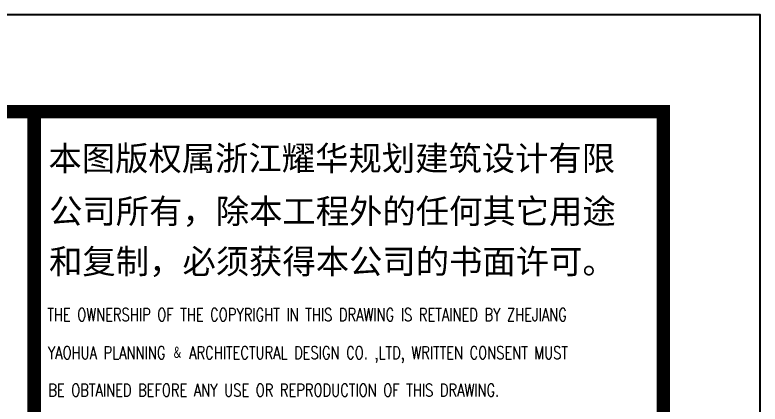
# Model space of a CAD drawing. Extents: x -55118 to 386282, y -631686 to -470886.
# Drawn here: x 63283 to 70982, y -516907 to -512886 of the extents above; entities that cross this region are included whole.
import ezdxf

# ---------------------------------------------------------------- set-up
doc = ezdxf.new("R2010")
doc.units = 0
doc.header["$LTSCALE"] = 1000
doc.header["$MEASUREMENT"] = 0
doc.layers.add('图框', color=4, linetype='CONTINUOUS')
doc.styles.add('iIcon2', font='')
doc.styles.add('MIMI-TKWZ', font='romanc.shx', dxfattribs={"width": 0.75, "oblique": 15, "bigfont": 'bigfont.shx'})
doc.styles.get('iIcon2').set_extended_font_data('SimSun')

msp = doc.modelspace()

# ---------------------------------------------------------------- linework, layer by layer
at = {"layer": '图框'}
msp.add_lwpolyline([(-34117.5, -572285.5), (70982.5, -572285.5), (70982.5, -512885.5), (-34117.5, -512885.5)], close=True, dxfattribs=at)
at = {"layer": '图框', "const_width": 140}
for points in [[(-31617.5, -513885.5), (69982.5, -513885.5), (69982.5, -571285.5), (-31617.5, -571285.5)], [(69982.5, -513885.5), (63482.5, -513885.5), (63482.5, -571285.5), (69982.5, -571285.5)]]:
    msp.add_lwpolyline(points, close=True, dxfattribs=at)

# ---------------------------------------------------------------- texts
at = {"layer": '图框', "style": 'iIcon2'}
for s, p in [('本图版权属浙江耀华规划建筑设计有限', (63629.4, -514493.2)), ('公司所有，除本工程外的任何其它用途', (63636, -515039.7)), ('和复制，必须获得本公司的书面许可。', (63636, -515559.2))]:
    msp.add_text(s, height=252.5, dxfattribs=at).set_placement(p)
at = {"layer": '图框', "style": 'MIMI-TKWZ', "width": 0.75}
for s, p in [('THE OWNERSHIP OF THE COPYRIGHT IN THIS DRAWING IS RETAINED BY ZHEJIANG ', (63617.9, -516048.3)), ('YAOHUA PLANNING \\M+18195 ARCHITECTURAL DESIGN CO. ,LTD, WRITTEN CONSENT MUST', (63622.7, -516441.8)), (' BE OBTAINED BEFORE ANY USE OR REPRODUCTION OF THIS DRAWING.', (63559.8, -516828.6))]:
    msp.add_text(s, height=131.792, dxfattribs=at).set_placement(p)

doc.saveas('drawing.dxf')
